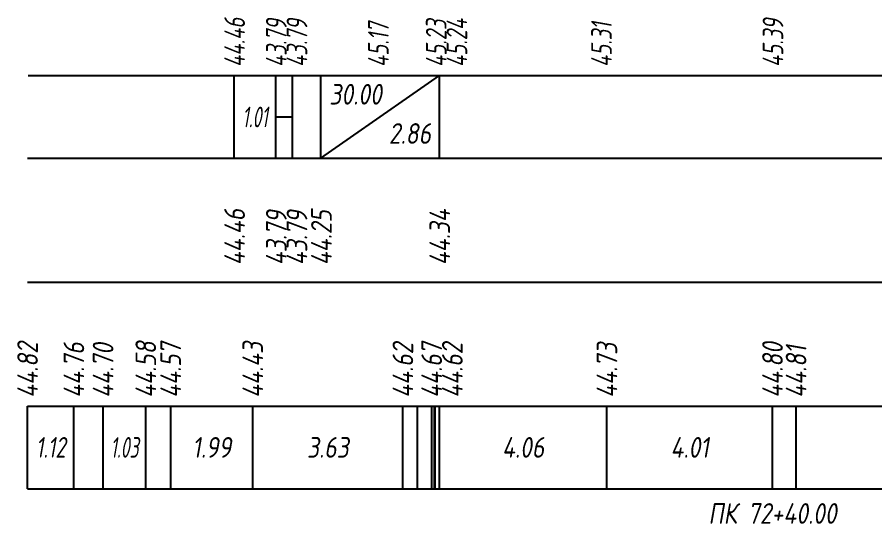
# Model space of a CAD drawing. Extents: x -717 to 1451, y -133302 to 233.
# Drawn here: x -264.8 to -160.9, y -114231.5 to -114170.2 of the extents above; entities that cross this region are included whole.
import ezdxf
from ezdxf.enums import TextEntityAlignment as Align

# ---------------------------------------------------------------- set-up
doc = ezdxf.new("R2010")
doc.units = 0
for name, color, linetype in [('Код_510', 7, 'Continuous'), ('Код_514', 1, 'Continuous'), ('Код_516', 1, 'Continuous'), ('Подписи поперечников', 7, 'Continuous'), ('Таблица', 7, 'Continuous')]:
    doc.layers.add(name, color=color, linetype=linetype)
doc.styles.add('М', font='romand.shx', dxfattribs={"width": 0.8, "oblique": 10, "height": 2.5})

msp = doc.modelspace()

# ---------------------------------------------------------------- linework, layer by layer
at = {"layer": 'Код_510'}
for p, q in [((-263.565, -114227.293), (-263.565, -114217.293)), ((-257.963, -114227.293), (-257.963, -114217.293)), ((-254.423, -114227.293), (-254.423, -114217.293)), ((-249.254, -114227.293), (-249.254, -114217.293)), ((-246.242, -114227.293), (-246.242, -114217.293)), ((-236.309, -114227.293), (-236.309, -114217.293)), ((-218.15, -114227.293), (-218.15, -114217.293)), ((-216.397, -114227.293), (-216.397, -114217.293)), ((-214.659, -114227.293), (-214.659, -114217.293)), ((-214.341, -114227.293), (-214.341, -114217.293)), ((-214.236, -114227.293), (-214.236, -114217.293)), ((-213.736, -114227.293), (-213.736, -114217.293)), ((-193.452, -114227.293), (-193.452, -114217.293)), ((-173.416, -114227.293), (-173.416, -114217.293)), ((-170.564, -114227.293), (-170.564, -114217.293))]:
    msp.add_line(p, q, dxfattribs=at)
at = {"layer": 'Код_516'}
for p, q in [((-238.565, -114187.293), (-238.565, -114177.293)), ((-233.521, -114187.293), (-233.521, -114177.293)), ((-231.521, -114187.293), (-231.521, -114177.293)), ((-228.057, -114187.293), (-228.057, -114177.293)), ((-228.057, -114187.293), (-213.736, -114177.293)), ((-213.736, -114187.293), (-213.736, -114177.293)), ((-233.521, -114182.293), (-231.521, -114182.293))]:
    msp.add_line(p, q, dxfattribs=at)
at = {"layer": 'Таблица'}
for p, q in [((-263.511, -114177.293), (-62.678, -114177.293)), ((-263.565, -114187.293), (-62.733, -114187.293)), ((-263.565, -114202.293), (-62.733, -114202.293)), ((-263.565, -114217.293), (-62.733, -114217.293)), ((-263.565, -114227.293), (-62.733, -114227.293))]:
    msp.add_line(p, q, dxfattribs=at)

# ---------------------------------------------------------------- texts
at = {"layer": 'Код_510', "style": 'М', "oblique": 10, "width": 0.8}
for s, p in [('44.82', (-263.565, -114216.293)), ('44.76', (-257.963, -114216.293)), ('44.70', (-254.423, -114216.293)), ('44.58', (-249.254, -114216.293)), ('44.57', (-246.242, -114216.293)), ('44.43', (-236.309, -114216.293)), ('44.62', (-218.15, -114216.293)), ('44.67', (-214.659, -114216.293)), ('44.62', (-212.159, -114216.293)), ('44.73', (-193.452, -114216.293)), ('44.80', (-173.416, -114216.293)), ('44.81', (-170.564, -114216.293))]:
    msp.add_text(s, height=2.5, rotation=90, dxfattribs=at).set_placement(p, align=Align.MIDDLE_LEFT)
at = {"layer": 'Код_510', "style": 'М', "oblique": 10}
for s, width, p in [('1.03', 0.6, (-251.839, -114222.293)), ('3.63', 0.8, (-227.23, -114222.293)), ('4.06', 0.8, (-203.594, -114222.293)), ('4.01', 0.8, (-183.434, -114222.293)), ('1.12', 0.7, (-260.764, -114222.293)), ('1.99', 0.8, (-241.276, -114222.293))]:
    msp.add_text(s, height=2.5, dxfattribs=dict(at, width=width)).set_placement(p, align=Align.MIDDLE_CENTER)
at = {"layer": 'Код_514', "style": 'М', "oblique": 10, "width": 0.7}
for s, p in [('44.46', (-238.511, -114176.253)), ('43.79', (-233.466, -114176.253)), ('43.79', (-230.966, -114176.253)), ('45.17', (-221.112, -114176.253)), ('45.23', (-214.112, -114176.253)), ('45.24', (-211.612, -114176.253)), ('45.31', (-194.112, -114176.253)), ('45.39', (-173.362, -114176.253))]:
    msp.add_text(s, height=2.5, rotation=90, dxfattribs=at).set_placement(p, align=Align.MIDDLE_LEFT)
at = {"layer": 'Код_516', "style": 'М', "oblique": 10, "width": 0.8}
msp.add_text('30.00', height=2.5, dxfattribs=at).set_placement((-227.057, -114178.293), align=Align.TOP_LEFT)
at = {"layer": 'Код_516', "style": 'М', "oblique": 10, "width": 0.6}
msp.add_text('1.01', height=2.5, dxfattribs=at).set_placement((-236.043, -114182.293), align=Align.MIDDLE_CENTER)
at = {"layer": 'Код_516', "style": 'М', "oblique": 10, "width": 0.8}
msp.add_text('2.86', height=2.5, dxfattribs=at).set_placement((-214.736, -114186.293), align=Align.BOTTOM_RIGHT)
for s, p in [('44.46', (-238.511, -114200.242)), ('43.79', (-233.466, -114200.242)), ('43.79', (-230.966, -114200.242)), ('44.25', (-228.003, -114200.242)), ('44.34', (-213.682, -114200.242))]:
    msp.add_text(s, height=2.5, rotation=90, dxfattribs=at).set_placement(p, align=Align.MIDDLE_LEFT)
at = {"layer": 'Подписи поперечников', "style": 'М', "oblique": 10, "width": 0.8}
msp.add_text('ПК 72+40.00', height=2.5, dxfattribs=at).set_placement((-173.416, -114232.293), align=Align.BOTTOM_CENTER)

doc.saveas('drawing.dxf')
